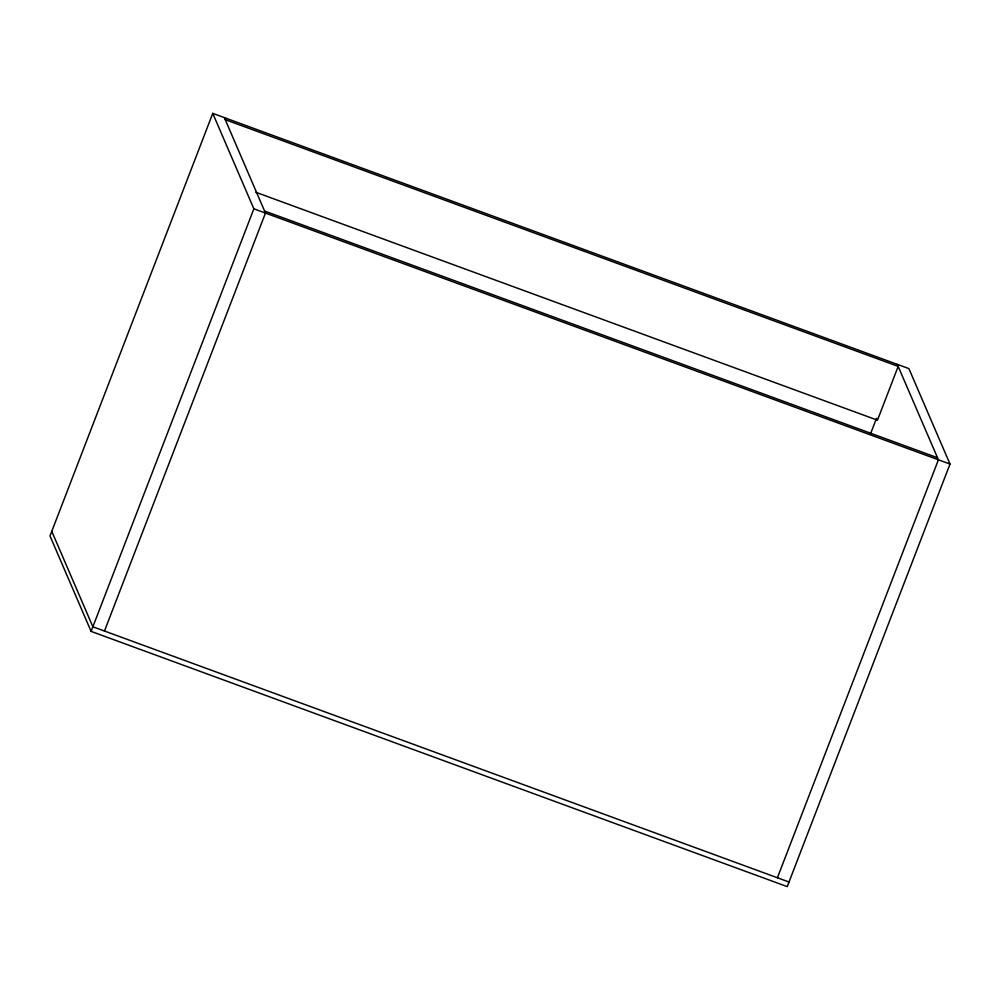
<?xml version="1.0" encoding="UTF-8"?>
<svg xmlns="http://www.w3.org/2000/svg" width="1000" height="1000" viewBox="0 0 1000 1000"><rect width="100%" height="100%" fill="white"/><g stroke="black" fill="none" stroke-linecap="round" stroke-linejoin="round"><path stroke-width="1.5" d="M212.763 113.375L50 535.95L91.1 631.388L787.237 886.625L950 464.05L908.9 368.612L212.763 113.375L253.863 208.825L91.1 631.388M104.475 631.025L265.462 213.075L224.363 117.638M870.375 434.263L876.538 418.237M777.412 877.75L938.4 459.8L897.3 364.363M225.238 119.675L898.175 366.4L877.463 420.188L255.837 192.275M264.587 211.025L937.513 457.75M253.863 208.825L950 464.05M789.013 882.013L92.875 626.775L51.775 531.337"/></g></svg>
